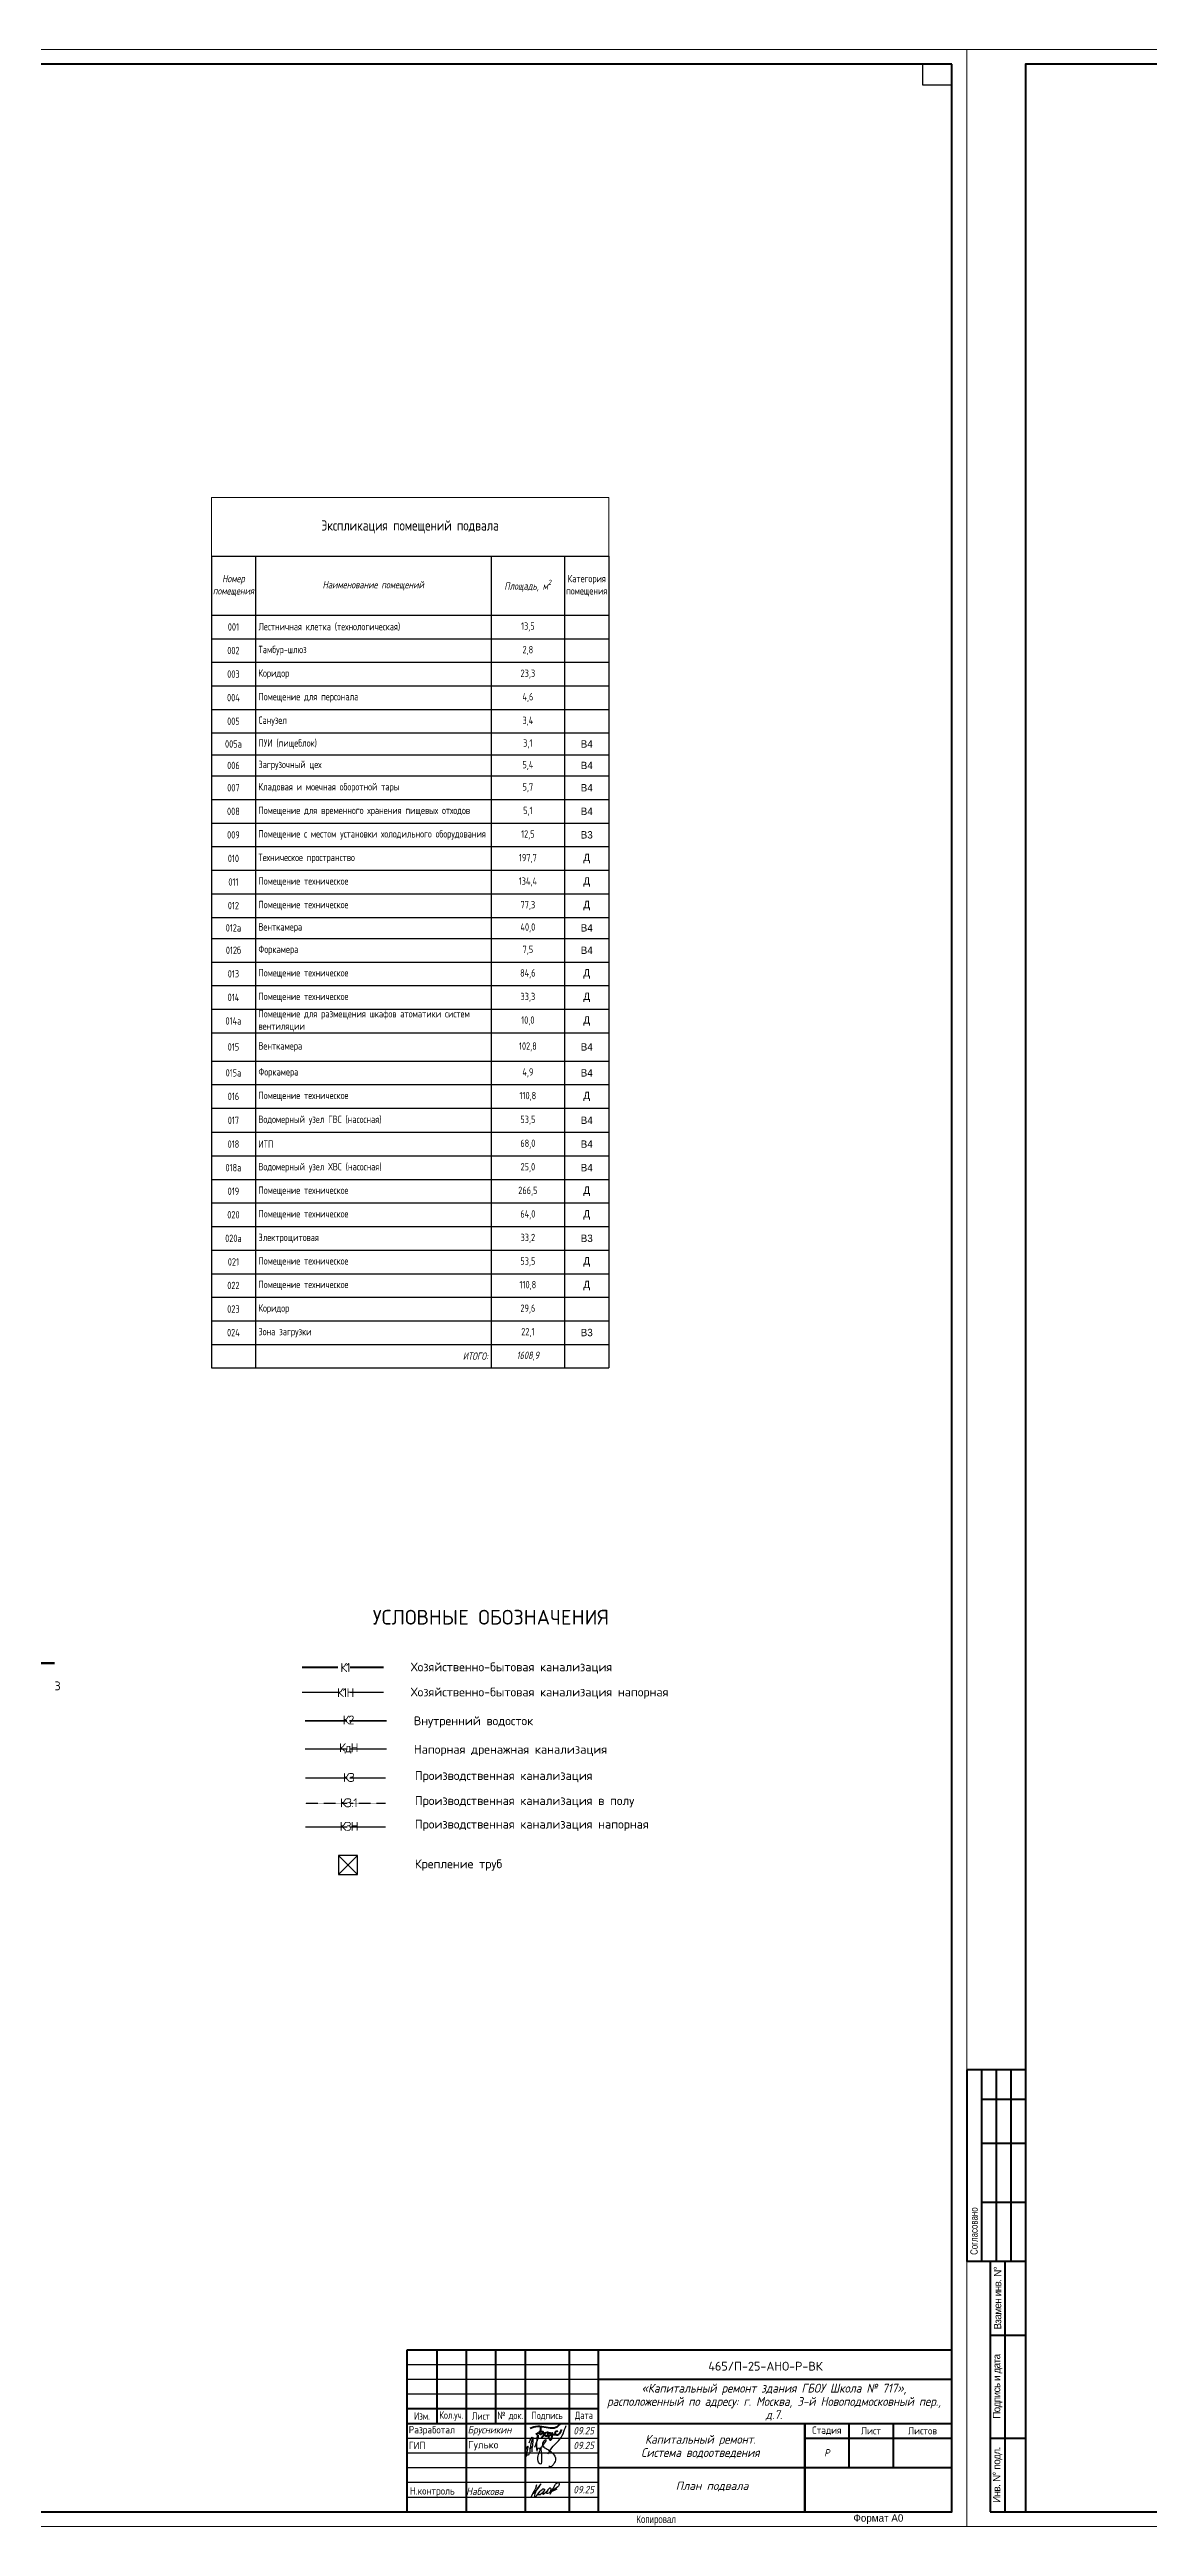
# Model space of a CAD drawing. Header units: millimetres. Extents: x -10178924 to 11692288, y -947381 to 58396.
# Drawn here: x 781583 to 818908, y -947222 to -863122 of the extents above; entities that cross this region are included whole.
import ezdxf
from ezdxf import colors
from ezdxf.entities.mleader import LeaderData, LeaderLine
from ezdxf.enums import TextEntityAlignment as Align
from ezdxf.math import Vec2, Vec3

# ---------------------------------------------------------------- set-up
doc = ezdxf.new("R2010")
doc.units = ezdxf.units.MM
doc.linetypes.add('( Hidden )', pattern=[0.375, 0.25, -0.125])
doc.linetypes.add('CONTI', pattern=[0])
for name, color, linetype, lineweight in [('!К2', 150, 'Continuous', 35), ('_0', 7, 'Continuous', 25), ('PDF _Разрезы', 7, 'Continuous', 9), ('PDF _Текст', 7, 'Continuous', 5), ('Ramka', 7, 'Continuous', 35), ('Shtamp', 7, 'Continuous', 35), ('ВК_К1', 24, 'Continuous', 50), ('подписи', 170, 'Continuous', 25), ('ПП_Оформление_подписи_ГИП_Гулько', 5, 'Continuous', 30), ('ТАБЛИЦЫ', 7, 'Continuous', 25)]:
    doc.layers.add(name, color=color, linetype=linetype, lineweight=lineweight)
for name, color, linetype in [('_надписи канализация', 7, 'Continuous'), ('PDF _В1_Арматура', 7, 'Continuous'), ('ВК_Выноски', 7, 'Continuous')]:
    doc.layers.add(name, color=color, linetype=linetype)
doc.styles.add('ISOCPEUR', font='isocpeui.ttf', dxfattribs={"width": 0.9})
doc.styles.add('MOSOBL (isocpeur)', font='isocpeur.ttf')
doc.styles.add('PDF ISOCPEUR', font='isocpeur.ttf')
doc.styles.add('PDF ISOCPEUR Italic', font='isocpeui.ttf')
doc.styles.add('М2', font='isocpeur.ttf', dxfattribs={"width": 0.8})

# ---------------------------------------------------------------- blocks, each defined once
blk = doc.blocks.new('*U2133')
at = {"layer": 'Ramka', "lineweight": 40}
for p, q in [((1354, 155), (1334, 155)), ((1334, 155), (1334, 90)), ((1339, 155), (1339, 90)), ((1344, 155), (1344, 90)), ((1349, 155), (1349, 90)), ((1354, 145), (1339, 145)), ((1354, 130), (1339, 130)), ((1354, 110), (1339, 110)), ((1354, 90), (1334, 90)), ((1342, 90), (1342, 5)), ((1347, 90), (1347, 5)), ((1342, 65), (1354, 65)), ((1342, 30), (1354, 30)), ((1342, 5), (1354, 5))]:
    blk.add_line(p, q, dxfattribs=at)
at = {"layer": 'Ramka', "linetype": 'CONTI', "lineweight": 20}
blk.add_lwpolyline([(1334, 0), (2523, 0), (2523, 841), (1334, 841)], close=True, dxfattribs=at)
at = {"layer": 'Ramka', "linetype": 'CONTI', "lineweight": 40}
blk.add_lwpolyline([(2518, 836), (1354, 836), (1354, 5), (2518, 5), (2518, 836)], dxfattribs=at)
at = {"layer": 'Ramka', "lineweight": 40, "width": 0.8}
blk.add_text('Согласовано', height=2.5, rotation=90, dxfattribs=at).set_placement((1336.5, 92.21), align=Align.MIDDLE_LEFT)
at = {"layer": 'Ramka', "width": 0.8}
blk.add_text('Копировал', height=2.5, dxfattribs=at).set_placement((2410.81, 1.17))
at = {"layer": 'Ramka', "insert": (2493, 2.5), "char_height": 2.5, "width": 50, "attachment_point": 5}
blk.add_mtext('{\\C256;Формат А0}', dxfattribs=at)
at = {"layer": 'Shtamp', "ltscale": 100, "char_height": 2.5, "attachment_point": 5, "rotation": 90}
for s, insert, width in [('{\\T0.9;Взамен инв. N%%D}', (1344.5, 77.5), 25), ('{\\T0.9;Подпись и дата}', (1344.5, 47.5), 35), ('{\\T0.9;Инв. N%%D подл.}', (1344.5, 17.5), 25)]:
    blk.add_mtext(s, dxfattribs=dict(at, insert=insert, width=width))
blk = doc.blocks.new('*U2275')
at = {"layer": 'Shtamp', "linetype": 'Continuous', "lineweight": 40}
for p, q in [((-185, 55), (0, 55)), ((-185, 0), (-185, 55)), ((-175, 55), (-175, 30)), ((-165, 55), (-165, 0)), ((-155, 55), (-155, 30)), ((-145, 55), (-145, 0)), ((-130, 55), (-130, 0)), ((-120, 0), (-120, 54.99)), ((0, 0), (0, 55)), ((-120, 45), (0, 45)), ((-185, 35), (-120, 35)), ((-185, 30), (0, 30)), ((-50, 0), (-50, 30)), ((-50, 30), (-50, 0)), ((-35, 30), (-35, 15)), ((-20, 30), (-20, 15)), ((-50, 25), (0, 25)), ((-120, 15), (0, 15)), ((-185, 0), (0, 0))]:
    blk.add_line(p, q, dxfattribs=at)
at = {"layer": 'Shtamp', "linetype": 'Continuous', "lineweight": 25}
for p, q in [((-185, 50), (-120, 50)), ((-185, 45), (-120, 45)), ((-185, 40), (-120, 40)), ((-185, 25), (-120, 25)), ((-185, 20), (-120, 20)), ((-185, 15), (-120, 15)), ((-185, 10), (-120, 10)), ((-185, 5), (-120, 5))]:
    blk.add_line(p, q, dxfattribs=at)
at = {"layer": 'Shtamp', "color": 18, "ltscale": 100, "true_color": 0x000000, "style": 'ISOCPEUR', "width": 0.9}
for p in [(-128.6, 26.25), (-128.6, 21.25), (-128.6, 6.25)]:
    blk.add_text('09.25', height=2.5, dxfattribs=at).set_placement(p)
at = {"layer": 'Shtamp', "ltscale": 33.333333, "char_height": 3, "attachment_point": 5, "line_spacing_factor": 0.9, "style": 'ISOCPEUR'}
for s, insert, width in [('«Капитальный ремонт здания ГБОУ Школа № 717», расположенный по адресу: г. Москва, 3-й Новоподмосковный пер., д.7.', (-60.45, 37.21), 113.493), ('{\\W0.9;Капитальный ремонт. \\PСистема водоотведения}', (-85.45, 22.1), 70)]:
    blk.add_mtext(s, dxfattribs=dict(at, insert=insert, width=width))
at = {"layer": 'Shtamp', "color": 18, "ltscale": 100, "true_color": 0x000000, "char_height": 2.5}
for s, insert, width, attachment_point, style in [('{\\C256;Изм.}', (-180, 32.5), 10, 5, 'М2'), ('{\\C256;Кол\\W0.9;\\T0.9;.\\W0.8;\\T1;уч.}', (-170, 32.5), 10, 5, 'М2'), ('{\\C256;Лист}', (-160, 32.5), 10, 5, 'М2'), ('{\\C256;№\\W0.7;\\T0.75; \\W0.8;\\T1;док.}', (-150, 32.5), 10, 5, 'М2'), ('{\\C256;Подпись}', (-137.5, 32.5), 15, 5, 'М2'), ('{\\C256;Дата}', (-125, 32.5), 10, 5, 'М2'), ('\\pxl0.2,t0;{\\fISOCPEUR|b0|i0|c204|p34;\\W0.9;\\C256;Разработал}', (-185, 27.5), 20, 4, 'ISOCPEUR'), ('\\pxi0.2,t0;{\\W0.9;\\C256;Брусникин}', (-165, 27.5), 20, 4, 'ISOCPEUR'), ('{\\fISOCPEUR|b0|i0|c204|p34;\\C256;Стадия}', (-42.5, 27.5), 15, 5, 'ISOCPEUR'), ('{\\fISOCPEUR|b0|i0|c204|p34;\\C256;Лист}', (-27.5, 27.5), 15, 5, 'ISOCPEUR'), ('{\\fISOCPEUR|b0|i0|c204|p34;\\C256;Листов}', (-10, 27.5), 20, 5, 'ISOCPEUR'), ('\\pxl0.2,t0;{\\fISOCPEUR|b0|i0|c204|p34;\\W0.9;\\C256;ГИП}', (-185, 22.5), 20, 4, 'ISOCPEUR'), ('{\\C256;Р}', (-42.5, 20), 15, 5, 'ISOCPEUR'), ('{\\fISOCPEUR|b0|i0|c204|p34;Н.контроль}', (-184.14, 6.73), 20, 4, 'ISOCPEUR'), ('{\\W0.9;Набокова}', (-165, 6.92), 20, 4, 'ISOCPEUR')]:
    blk.add_mtext(s, dxfattribs=dict(at, insert=insert, width=width, attachment_point=attachment_point, style=style))
blk = doc.blocks.new('_None')
blk = doc.blocks.new('*T2729')
at = {"layer": 'Defpoints', "color": 8, "linetype": 'ByBlock', "lineweight": 0, "transparency": 16777216}
for p, q in [((0, 0), (13500, 0)), ((0, 0), (0, -2000)), ((13500, 0), (13500, -2000))]:
    blk.add_line(p, q, dxfattribs=at)
at = {"layer": 'ТАБЛИЦЫ', "color": 0, "linetype": 'ByBlock', "lineweight": -2, "transparency": 16777216}
for p, q in [((0, -2000), (13500, -2000)), ((0, -2000), (0, -29559)), ((1500, -2000), (1500, -29559)), ((9500, -2000), (9500, -29559)), ((12000, -2000), (12000, -29559)), ((13500, -2000), (13500, -29559)), ((0, -4000), (13500, -4000)), ((0, -4800), (13500, -4800)), ((0, -5600), (13500, -5600)), ((0, -6400), (13500, -6400)), ((0, -7200), (13500, -7200)), ((0, -8000), (12000, -8000)), ((0, -8746), (12000, -8746)), ((0, -9460), (12000, -9460)), ((0, -10260), (12000, -10260)), ((0, -11060), (12000, -11060)), ((0, -11860), (12000, -11860)), ((0, -12660), (12000, -12660)), ((0, -13460), (12000, -13460)), ((0, -14260), (12000, -14260)), ((0, -14977), (12000, -14977)), ((0, -15777), (12000, -15777)), ((0, -16577), (12000, -16577)), ((0, -17377), (12000, -17377)), ((0, -18177), (12000, -18177)), ((0, -19140), (12000, -19140)), ((0, -19940), (12000, -19940)), ((0, -20740), (12000, -20740)), ((0, -21559), (12000, -21559)), ((0, -22359), (12000, -22359)), ((0, -23159), (12000, -23159)), ((0, -23959), (12000, -23959)), ((0, -24759), (12000, -24759)), ((0, -25559), (12000, -25559)), ((0, -26359), (12000, -26359)), ((0, -27159), (12000, -27159)), ((0, -27959), (13500, -27959)), ((0, -28759), (12000, -28759)), ((0, -29559), (13500, -29559))]:
    blk.add_line(p, q, dxfattribs=at)
at = {"layer": 'ТАБЛИЦЫ', "transparency": 16777216}
for p, q in [((12000, -8000), (13500, -8000)), ((12000, -8746), (13500, -8746)), ((12000, -9460), (13500, -9460)), ((12000, -10260), (13500, -10260)), ((12000, -11060), (13500, -11060)), ((12000, -11860), (13500, -11860)), ((12000, -12660), (13500, -12660)), ((12000, -13460), (13500, -13460)), ((12000, -14260), (13500, -14260)), ((12000, -14977), (13500, -14977)), ((12000, -15777), (13500, -15777)), ((12000, -16577), (13500, -16577)), ((12000, -17377), (13500, -17377)), ((12000, -18177), (13500, -18177)), ((12000, -19140), (13500, -19140)), ((12000, -19940), (13500, -19940)), ((12000, -20740), (13500, -20740)), ((12000, -21559), (13500, -21559)), ((12000, -22359), (13500, -22359)), ((12000, -23159), (13500, -23159)), ((12000, -23959), (13500, -23959)), ((12000, -24759), (13500, -24759)), ((12000, -25559), (13500, -25559)), ((12000, -26359), (13500, -26359)), ((12000, -27159), (13500, -27159)), ((12000, -28759), (13500, -28759))]:
    blk.add_line(p, q, dxfattribs=at)
at = {"layer": 'ТАБЛИЦЫ', "color": 0, "transparency": 16777216, "style": 'М2'}
for s, insert, char_height, width, attachment_point in [('Экспликация помещений подвала', (6750, -1000), 350, 13499.88, 5), ('{\\fISOCPEUR|b0|i1|c204|p34;Номер помещения}', (750, -3000), 250, 1499.88, 5), ('{\\fISOCPEUR|b0|i1|c204|p34;Наименование помещений}', (5500, -3000), 250, 7999.88, 5), ('\\A1;{\\fISOCPEUR|b0|i1|c204|p34;Площадь, м\\H0.7x;\\S2^ ;}', (10750, -3000), 250, 2499.88, 5), ('Категория помещения', (12750, -3000), 250, 1499.88, 5), ('001', (750, -4400), 250, 1499.88, 5), ('{\\C256;Лестничная клетка (технологическая)}', (1600, -4400), 250, 7800, 4), ('{\\C256;Тамбур-шлюз}', (1600, -5200), 250, 7800, 4), ('13,5', (10750, -4400), 250, 2300, 5), ('2,8', (10750, -5200), 250, 2300, 5), ('003', (750, -6000), 250, 1499.88, 5), ('002', (750, -5200), 250, 1499.88, 5), ('Коридор', (1600, -6000), 250, 7800, 4), ('23,3', (10750, -6000), 250, 2300, 5), ('004', (750, -6800), 250, 1499.88, 5), ('Помещение для персонала', (1600, -6800), 250, 7800, 4), ('4,6', (10750, -6800), 250, 2300, 5), ('005', (750, -7600), 250, 1499.88, 5), ('Санузел ', (1600, -7600), 250, 7800, 4), ('3,4', (10750, -7600), 250, 2300, 5), ('005а', (750, -8373), 250, 1499.88, 5), ('{\\C256;ПУИ (пищеблок)}', (1600, -8373), 250, 7800, 4), ('3,1', (10750, -8373), 250, 2300, 5), ('006', (750, -9103), 250, 1499.88, 5), ('{\\C256;Загрузочный цех}', (1600, -9103), 250, 7800, 4), ('5,4', (10750, -9103), 250, 2300, 5), ('007', (750, -9860), 250, 1499.88, 5), ('{\\C256;Кладовая и моечная оборотной тары}', (1600, -9860), 250, 7800, 4), ('5,7', (10750, -9860), 250, 2300, 5), ('008', (750, -10660), 250, 1499.88, 5), ('{\\C256;Помещение для временного хранения пищевых отходов}', (1600, -10660), 250, 7800, 4), ('5,1', (10750, -10660), 250, 2300, 5), ('009', (750, -11460), 250, 1499.88, 5), ('{\\C256;Помещение с местом установки холодильного оборудования}', (1600, -11460), 250, 7800, 4), ('12,5', (10750, -11460), 250, 2300, 5), ('010', (750, -12260), 250, 1499.88, 5), ('{\\C256;Техническое пространство}', (1600, -12260), 250, 7800, 4), ('197,7', (10750, -12260), 250, 2300, 5), ('011', (750, -13060), 250, 1499.88, 5), ('{\\C256;Помещение техническое}', (1600, -13060), 250, 7800, 4), ('134,4', (10750, -13060), 250, 2300, 5), ('012', (750, -13860), 250, 1499.88, 5), ('{\\C256;Помещение техническое}', (1600, -13860), 250, 7800, 4), ('77,3', (10750, -13860), 250, 2300, 5), ('012а', (750, -14618), 250, 1499.88, 5), ('{\\C256;Венткамера}', (1600, -14618), 250, 7800, 4), ('40,0', (10750, -14618), 250, 2300, 5), ('012б', (750, -15377), 250, 1499.88, 5), ('{\\C256;Форкамера}', (1600, -15377), 250, 7800, 4), ('7,5', (10750, -15377), 250, 2300, 5), ('013', (750, -16177), 250, 1499.88, 5), ('{\\C256;Помещение техническое}', (1600, -16177), 250, 7800, 4), ('{\\C256;Помещение техническое}', (1600, -16977), 250, 7800, 4), ('84,6', (10750, -16177), 250, 2300, 5), ('014а', (750, -17777), 250, 1499.88, 5), ('014', (750, -16977), 250, 1499.88, 5), ('{\\C256;Помещение для размещения шкафов атоматики систем вентиляции}', (1600, -17777), 250, 7800, 4), ('33,3', (10750, -16977), 250, 2300, 5), ('10,0', (10750, -17777), 250, 2300, 5), ('{\\C256;Венткамера}', (1600, -18659), 250, 7800, 4), ('015', (750, -18659), 250, 1499.88, 5), ('102,8', (10750, -18659), 250, 2300, 5), ('015а', (750, -19540), 250, 1499.88, 5), ('{\\C256;Форкамера}', (1600, -19540), 250, 7800, 4), ('{\\C256;Помещение техническое}', (1600, -20340), 250, 7800, 4), ('4,9', (10750, -19540), 250, 2300, 5), ('016', (750, -20340), 250, 1499.88, 5), ('017', (750, -21150), 250, 1499.88, 5), ('{\\C256;Водомерный узел ГВС (насосная)}', (1600, -21150), 250, 7800, 4), ('110,8', (10750, -20340), 250, 2300, 5), ('53,5', (10750, -21150), 250, 2300, 5), ('018', (750, -21959), 250, 1499.88, 5), ('{\\C256;ИТП}', (1600, -21959), 250, 7800, 4), ('68,0', (10750, -21959), 250, 2300, 5), ('018а', (750, -22759), 250, 1499.88, 5), ('Водомерный узел ХВС (насосная)', (1600, -22759), 250, 7800, 4), ('25,0', (10750, -22759), 250, 2300, 5), ('019', (750, -23559), 250, 1499.88, 5), ('{\\C256;Помещение техническое}', (1600, -23559), 250, 7800, 4), ('266,5', (10750, -23559), 250, 2300, 5), ('020', (750, -24359), 250, 1499.88, 5), ('{\\C256;Помещение техническое}', (1600, -24359), 250, 7800, 4), ('64,0', (10750, -24359), 250, 2300, 5), ('020а', (750, -25159), 250, 1499.88, 5), ('Электрощитовая', (1600, -25159), 250, 7800, 4), ('33,2', (10750, -25159), 250, 2300, 5), ('021', (750, -25959), 250, 1499.88, 5), ('{\\C256;Помещение техническое}', (1600, -25959), 250, 7800, 4), ('53,5', (10750, -25959), 250, 2300, 5), ('022', (750, -26759), 250, 1499.88, 5), ('{\\C256;Помещение техническое}', (1600, -26759), 250, 7800, 4), ('110,8', (10750, -26759), 250, 2300, 5), ('023', (750, -27559), 250, 1499.88, 5), ('{\\C256;Коридор}', (1600, -27559), 250, 7800, 4), ('29,6', (10750, -27559), 250, 2300, 5), ('024', (750, -28359), 250, 1499.88, 5), ('{\\C256;Зона загрузки}', (1600, -28359), 250, 7800, 4), ('22,1', (10750, -28359), 250, 2300, 5), ('{\\fISOCPEUR|b0|i1|c204|p34;ИТОГО:}', (9400, -29159), 250, 7800, 6), ('{\\fISOCPEUR|b0|i1|c204|p34;1608,9}', (10750, -29159), 250, 2499.88, 5)]:
    blk.add_mtext(s, dxfattribs=dict(at, insert=insert, char_height=char_height, width=width, attachment_point=attachment_point))
at = {"layer": 'ТАБЛИЦЫ', "color": 0, "transparency": 16777216, "char_height": 250, "width": 1300, "attachment_point": 5}
for s, insert in [('В4', (12750, -8373)), ('В4', (12750, -9103)), ('В4', (12750, -9860)), ('В4', (12750, -10660)), ('В3', (12750, -11460)), ('Д', (12750, -12260)), ('Д', (12750, -13060)), ('Д', (12750, -13860)), ('В4', (12750, -14618)), ('В4', (12750, -15377)), ('Д', (12750, -16177)), ('Д', (12750, -16977)), ('Д', (12750, -17777)), ('В4', (12750, -18659)), ('В4', (12750, -19540)), ('Д', (12750, -20340)), ('В4', (12750, -21150)), ('В4', (12750, -21959)), ('В4', (12750, -22759)), ('Д', (12750, -23559)), ('Д', (12750, -24359)), ('В3', (12750, -25159)), ('Д', (12750, -25959)), ('Д', (12750, -26759)), ('В3', (12750, -28359))]:
    blk.add_mtext(s, dxfattribs=dict(at, insert=insert))
blk = doc.blocks.new('A$C5282721b')
at = {"layer": 'PDF _Разрезы', "color": 18, "lineweight": 9, "true_color": 0x000000, "transparency": 33554687}
blk.add_lwpolyline([(-11856.305, -39299.259), (62616.964, -39299.259)], dxfattribs=at)
at = {"layer": 'PDF _Разрезы', "color": 18, "true_color": 0x000000, "transparency": 33554559}
for points in [[(61795.692, -39256.925), (62616.964, -39256.925), (61795.692, -39341.593)], [(62616.964, -39256.925), (61795.692, -39341.593), (62616.964, -39341.593)]]:
    blk.add_solid(points, dxfattribs=at)
blk.add_blockref('*T2729', (67942.04, 281.791))
at = {"layer": 'PDF _Текст', "color": 18, "true_color": 0x000000, "transparency": 33554687, "insert": (62614.788, -40223.604), "char_height": 300, "attachment_point": 7, "style": 'PDF ISOCPEUR'}
blk.add_mtext('3', dxfattribs=at)
blk = doc.blocks.new('A$Cb06f03d6')
at = {"layer": 'ПП_Оформление_подписи_ГИП_Гулько'}
blk.add_line((-125812, 86151), (-99010, 105567), dxfattribs=at)
for points in [[(48334, 37486), (96196, 107493), (144753, 156012), (214812, 300877)], [(-153665, 12505), (-142841, 105790), (-159754, 76722), (-152989, 32784), (-137429, 26024), (-117811, 71315), (-98869, 164600), (-92504, 179742), (-92297, 176756)], [(-128360, 138738), (-93552, 187518), (-92504, 179742), (-97797, 114560), (-104164, 55600)], [(-75533, 97324), (-42210, 189000), (-42210, 208026), (-48269, 212783), (-52164, 202837), (-57357, 65757), (-56924, 62730), (-40479, 94297), (-32257, 83054), (-17543, 96459), (-18408, 94730), (-18706, 73957), (-12202, 5501), (-23909, -59489), (-44288, -31326), (-39549, 31070), (-17839, 86088), (28122, 165376), (-2229, 141546), (2107, 106452), (39396, 79590), (85790, 47095), (115708, 735), (107904, -44757), (87958, -72486), (68013, -84185), (56306, -72920)]]:
    blk.add_spline(points, degree=3, dxfattribs=at)

msp = doc.modelspace()

# ---------------------------------------------------------------- linework, layer by layer
at = {"layer": '!К2', "ltscale": 100}
for p, q in [((791466.9, -919864.7), (790265.3, -919864.7)), ((793027.3, -919864.7), (791466.9, -919864.7))]:
    msp.add_line(p, q, dxfattribs=at)
for p, q in [((791398.1, -924438.6), (792042.5, -925082.6)), ((792042.5, -924438.6), (791398.1, -925082.6))]:
    msp.add_line(p, q)
msp.add_lwpolyline([(791398.1, -925082.6), (792042.5, -925082.6), (792042.5, -924438.6), (791398.1, -924438.6)], close=True)
at = {"layer": '_0'}
for p, q in [((812233.3, -863622.1), (811233.3, -863622.1)), ((811233.3, -863622.1), (811233.3, -864322.1)), ((812233.3, -864322.1), (812233.3, -863622.1)), ((811233.3, -864322.1), (812233.3, -864322.1)), ((791369.9, -918909.4), (790161.2, -918909.4)), ((792923.2, -918909.4), (791799.7, -918909.4)), ((793027.3, -920832.9), (791466.9, -920832.9))]:
    msp.add_line(p, q, dxfattribs=at)
at = {"layer": '_0', "color": 32, "ltscale": 100, "true_color": 0xd2512d}
msp.add_line((791466.9, -920832.9), (790265.3, -920832.9), dxfattribs=at)
at = {"layer": '_0', "ltscale": 100}
msp.add_line((792992.9, -921818.4), (790278.9, -921818.4), dxfattribs=at)
at = {"layer": '_0', "linetype": '( Hidden )', "ltscale": 10}
msp.add_line((792992.9, -922678.4), (790278.9, -922678.4), dxfattribs=at)
at = {"layer": '_0', "color": 219, "ltscale": 100, "true_color": 0x642165}
msp.add_line((792992.9, -923477.9), (790278.9, -923477.9), dxfattribs=at)
at = {"layer": 'PDF _В1_Арматура', "color": 162, "lineweight": 50, "true_color": 0x0037dd}
for points in [[(797909, -943889.3), (798031.5, -943836.8), (798101.6, -943825.1), (798165.7, -943819.3), (798235.8, -943819.3), (798305.8, -943825.1), (798451.6, -943848.5), (798585.8, -943871.8), (798655.9, -943877.6), (798720, -943871.8), (798778.4, -943854.3), (798836.7, -943831), (798883.4, -943784.3), (798930.1, -943743.4)], [(798262.3, -943848), (798262.3, -943888.8), (798262.3, -943929.7), (798256.4, -943970.5), (798238.9, -943999.7), (798209.7, -944028.9), (798174.7, -944052.2), (798104.7, -944098.9)], [(798233.1, -944005.5), (798291.4, -943999.7), (798308.9, -943993.9), (798332.3, -943999.7), (798338.1, -943999.7), (798338.1, -944011.4), (798332.3, -944040.5), (798326.4, -944052.2), (798314.8, -944081.4), (798291.4, -944093), (798279.8, -944098.9), (798262.3, -944098.9), (798250.6, -944093), (798238.9, -944069.7), (798209.7, -944028.9)], [(798384.8, -944087.2), (798419.8, -944128.1), (798425.6, -944139.7), (798449, -944145.6), (798466.5, -944151.4), (798478.2, -944145.6), (798495.7, -944133.9), (798507.3, -944110.6), (798519, -944093.1), (798519, -944063.9), (798519, -944046.4), (798519, -944034.7), (798507.3, -944028.9), (798484, -944028.9), (798437.3, -944040.5), (798297.3, -944227.2)], [(798326.4, -944058), (798460.6, -944034.7)], [(798519, -944046.4), (798589, -944046.4), (798583.2, -944069.7), (798583.2, -944093.1), (798589, -944104.7), (798600.7, -944104.7), (798624, -944110.6), (798653.2, -944104.7), (798664.9, -944093.1), (798664.9, -944069.7), (798659, -944046.4), (798653.2, -944110.6), (798641.5, -944174.7), (798629.9, -944227.2), (798618.2, -944262.3), (798618.2, -944273.9), (798606.5, -944285.6), (798600.7, -944291.4), (798589, -944291.4), (798583.2, -944285.6), (798571.5, -944273.9), (798554, -944238.9), (798542.3, -944192.2), (798536.5, -944174.7), (798542.3, -944163.1), (798548.2, -944145.6), (798559.8, -944133.9), (798589, -944122.2), (798629.9, -944104.7), (798682.4, -944104.7), (798793.2, -944098.9)], [(798845.8, -943982.2), (798810.8, -943993.9), (798775.7, -943999.7), (798752.4, -944017.2), (798746.6, -944028.9), (798740.7, -944040.5), (798740.7, -944046.4), (798746.6, -944058), (798764.1, -944081.4), (798793.2, -944098.9), (798816.6, -944110.5), (798839.9, -944110.5), (798857.4, -944098.9), (798886.6, -944087.2), (798904.1, -944063.9), (798944.9, -943999.7), (798980, -943935.5)]]:
    msp.add_lwpolyline(points, dxfattribs=at)
at = {"layer": 'PDF _В1_Арматура', "color": 162, "lineweight": 25, "true_color": 0x2b3cd4}
for points in [[(798125.6, -945809.3), (798087.5, -945927.8), (798066.4, -945982.9), (798036.7, -946037.9), (797918.2, -946249.5)], [(797981.7, -946126.8), (798024.1, -946097.1), (798066.4, -946059.1), (798112.9, -946016.7), (798159.5, -945957.5), (798201.8, -945898.2), (798239.9, -945838.9), (798252.6, -945817.8), (798265.3, -945796.6), (798269.6, -945783.9), (798273.8, -945775.4), (798269.6, -945779.7), (798261.1, -945788.1), (798248.4, -945800.8), (798231.5, -945822), (798193.4, -945872.8), (798151, -945936.3), (798112.9, -945999.8), (798083.3, -946059.1), (798066.4, -946114.1), (798057.9, -946164.9), (798057.9, -946194.5), (798070.6, -946203), (798083.3, -946207.2), (798108.7, -946190.3), (798129.9, -946169.1), (798201.8, -946084.4), (798235.7, -946037.9), (798273.8, -945995.6), (798320.4, -945961.7), (798341.5, -945944.8), (798354.2, -945940.5), (798371.2, -945944.8), (798379.6, -945953.2), (798388.1, -945965.9), (798383.9, -945995.6), (798375.4, -946025.2), (798354.2, -946050.6), (798316.1, -946092.9), (798273.8, -946131), (798248.4, -946143.7), (798218.8, -946152.2), (798193.4, -946152.2), (798184.9, -946147.9), (798180.7, -946139.5), (798180.7, -946118.3), (798197.6, -946092.9), (798223, -946059.1), (798248.4, -946025.2)], [(798405, -945961.7), (798362.7, -946050.6), (798337.3, -946092.9), (798333.1, -946101.4), (798333.1, -946114.1), (798341.6, -946122.6), (798350, -946126.8), (798396.6, -946092.9), (798438.9, -946063.3), (798502.4, -945999.8)], [(798587.1, -946126.8), (798701.4, -945915.1), (798760.6, -945809.3), (798773.3, -945783.9), (798794.5, -945762.7), (798819.9, -945745.8), (798849.5, -945733.1), (798862.2, -945728.9), (798874.9, -945733.1), (798883.4, -945741.6), (798887.6, -945758.5), (798887.6, -945792.4), (798883.4, -945826.2), (798866.5, -945851.6), (798849.5, -945872.8), (798803, -945915.1), (798701.4, -945982.9), (798650.6, -946008.2), (798595.6, -946033.6)], [(798650.6, -946021), (798739.5, -945987.1), (798824.1, -945949)]]:
    msp.add_lwpolyline(points, dxfattribs=at)
msp.add_lwpolyline([(798502.4, -945978.6), (798477, -946029.4), (798468.6, -946050.6), (798460.1, -946063.3), (798460.1, -946080.2), (798460.1, -946088.7), (798468.6, -946092.9), (798477, -946092.9), (798510.9, -946088.7), (798549, -946076), (798578.6, -946054.8), (798599.8, -946029.4), (798612.5, -945999.8), (798620.9, -945970.2), (798625.2, -945957.5), (798620.9, -945940.5), (798612.5, -945927.8), (798595.5, -945919.4), (798578.6, -945919.4), (798561.7, -945923.6), (798536.3, -945944.8), (798515.1, -945965.9)], close=True, dxfattribs=at)
at = {"layer": 'ВК_К1', "ltscale": 100}
for p, q in [((791369.9, -918058), (790161.2, -918058)), ((792923.2, -918058), (791799.7, -918058))]:
    msp.add_line(p, q, dxfattribs=at)

# ---------------------------------------------------------------- block references
at = {"layer": '_0', "xscale": 100, "yscale": 100, "zscale": 100}
for name, p in [('*U2133', (560433.4, -947222.1)), ('*U2133', (679333.4, -947222.1)), ('*U2275', (812233.4, -946722.1))]:
    msp.add_blockref(name, p, dxfattribs=at)
at = {"layer": 'подписи', "xscale": 0.003662109375, "yscale": 0.003662109375, "zscale": 0.003662109375}
msp.add_blockref('A$Cb06f03d6', (798340.9, -944890.9), dxfattribs=at)

# ---------------------------------------------------------------- texts
at = {"layer": '_0', "color": 7, "lineweight": 60, "style": 'MOSOBL (isocpeur)'}
msp.add_text('УСЛОВНЫЕ ОБОЗНАЧЕНИЯ', height=500, dxfattribs=at).set_placement((796575.3, -916350.1), align=Align.MIDDLE_CENTER)
at = {"layer": '_0', "lineweight": 35, "style": 'MOSOBL (isocpeur)'}
for s, p in [('Хозяйственно-бытовая канализация', (793852.8, -918187.7)), ('Хозяйственно-бытовая канализация напорная', (793852.8, -919039.1)), ('Внутренний водосток', (793956.9, -920017.6)), ('Напорная дренажная канализация', (793956.9, -920985.8)), ('Производственная канализация', (793989.3, -921877.4)), ('Производственная канализация в полу', (793989.3, -922727)), ('Производственная канализация напорная', (793989.3, -923526.5)), ('Крепление труб', (793989.3, -924874))]:
    msp.add_text(s, height=300, dxfattribs=at).set_placement(p)
at = {"layer": 'PDF _Текст', "attachment_point": 4, "style": 'PDF ISOCPEUR'}
for s, insert, char_height in [('465/П-25-АНО-Р-ВК', (803957.6, -941780.6), 299.98), ('Гулько', (795801.6, -944481.3), 249.98)]:
    msp.add_mtext(s, dxfattribs=dict(at, insert=insert, char_height=char_height))
at = {"layer": 'PDF _Текст', "insert": (802850.3, -945862.6), "char_height": 279.247, "attachment_point": 4, "rotation": 359.937251, "style": 'PDF ISOCPEUR Italic'}
msp.add_mtext('План подвала', dxfattribs=at)

# ---------------------------------------------------------------- leaders
at = {"layer": '_надписи канализация', "lineweight": -2}
ml = msp.add_multileader_mtext('Standard', dxfattribs=at)
ml.set_content('\\A1;Приямок{\\Fisocp3|c204; }800{\\fArial|b0|i0|c204|p34;х}800х800(h)\\P{\\fArial|b0|i0|c204|p34;с\\Fisocp3|c204; }насосом дренажным {\\A0;\\H0.91667x;ГНОМ 10-10Г\\A1;\\H1.09091x; \\PN=1,1 кВт \\P (1 раб)\\Fisocp3|c204; \\fISOCPEUR|b0|i0|c204|p34;(закрыть рифленым железом)}', color=256, style='ISOCPEUR')
ml.set_leader_properties(lineweight=13)
ml.set_arrow_properties(name='NONE')
ml.build(insert=Vec2(0, 0))
ml.multileader.update_dxf_attribs({"text_left_attachment_type": 6, "text_right_attachment_type": 6, "dogleg_length": 100, "arrow_head_size": 300, "scale": 100})
ctx = ml.context
ctx.base_point, ctx.scale, ctx.char_height, ctx.arrow_head_size, ctx.landing_gap_size, ctx.plane_origin = Vec3(726724.9, -876080.2), 100, 250, 300, 0.09, Vec3(722250.4, -879799.4)
ctx.left_attachment, ctx.right_attachment, ctx.text_align_type = 6, 6, 1
notes = []
notes.append((ctx, [(0, (1, 1, 0), (726624.9, -876080.2), (1, 0), 100, [(1, [(727663, -882471)], 0, [])])]))
ctx.mtext.insert, ctx.mtext.width, ctx.mtext.alignment, ctx.mtext.flow_direction = Vec3(729650, -875755.2), 5926.326, 2, 5
ml = msp.add_multileader_mtext('Standard', dxfattribs=at)
ml.set_content('\\A1;Приямок{\\Fisocp3|c204; }800{\\fArial|b0|i0|c204|p34;х}800х800(h)\\P{\\fArial|b0|i0|c204|p34;с\\Fisocp3|c204; }насосом дренажным {\\A0; \\H0.91667x;ГНОМ 10-10Г\\A1;\\H1.09091x; \\PN=1,1 кВт \\P (1 раб)\\Fisocp3|c204; \\fISOCPEUR|b0|i0|c204|p34;(закрыть рифленым железом)}', color=256, style='ISOCPEUR')
ml.set_leader_properties(lineweight=13)
ml.set_arrow_properties(name='NONE')
ml.build(insert=Vec2(0, 0))
ml.multileader.update_dxf_attribs({"text_left_attachment_type": 6, "text_right_attachment_type": 6, "dogleg_length": 100, "arrow_head_size": 300, "scale": 100})
ctx = ml.context
ctx.base_point, ctx.scale, ctx.char_height, ctx.arrow_head_size, ctx.landing_gap_size, ctx.plane_origin = Vec3(740434.3, -912667.1), 100, 250, 300, 0.09, Vec3(743281.2, -913662)
ctx.left_attachment, ctx.right_attachment, ctx.text_align_type = 6, 6, 1
notes.append((ctx, [(1, (1, 1, 0), (745889.2, -912667.1), (-1, 0), 100, [(1, [(748693.9, -916333.7)], 0, [])])]))
ctx.mtext.insert, ctx.mtext.width, ctx.mtext.alignment, ctx.mtext.flow_direction = Vec3(742864.1, -912342.1), 6781.384, 2, 5
at = {"layer": 'ВК_Выноски'}
ml = msp.add_multileader_mtext('Standard', dxfattribs=at)
ml.set_content('{\\fArial Narrow|b0|i0|c204|p34;\\C7;трап \\P\\fArial Narrow|b0|i0|c0|p34;%%C1\\fArial Narrow|b0|i0|c204|p34;0\\fArial Narrow|b0|i0|c0|p34;0\\fArial Narrow|b0|i0|c204|p34; }', color=256, style='ISOCPEUR')
ml.set_leader_properties(lineweight=13)
ml.set_arrow_properties(name='NONE')
ml.build(insert=Vec2(0, 0))
ml.multileader.update_dxf_attribs({"text_left_attachment_type": 6, "text_right_attachment_type": 6, "dogleg_length": 100, "arrow_head_size": 300})
ctx = ml.context
ctx.base_point, ctx.char_height, ctx.arrow_head_size, ctx.landing_gap_size, ctx.plane_origin = Vec3(780244.8, -879814), 250, 300, 0.09, Vec3(789581.9, -871111.4)
ctx.left_attachment, ctx.right_attachment = 6, 6
notes.append((ctx, [(0, (1, 1, 0), (780144.8, -879814), (1, 0), 100, [(1, [(771986.5, -879559.1)], 0, [])])]))
ctx.mtext.insert, ctx.mtext.width, ctx.mtext.flow_direction = Vec3(780244.9, -879514), 1847.11, 5
at = {"layer": 'ВК_Выноски', "lineweight": -2}
ml = msp.add_multileader_mtext('Standard', dxfattribs=at)
ml.set_content('Канализационная станция\\P SANICUBIC CLASSIC IP68', color=256, style='ISOCPEUR')
ml.set_leader_properties(lineweight=13)
ml.build(insert=Vec2(0, 0))
ml.multileader.update_dxf_attribs({"text_left_attachment_type": 6, "text_right_attachment_type": 6, "dogleg_length": 1, "arrow_head_size": 300, "scale": 100})
ctx = ml.context
ctx.base_point, ctx.scale, ctx.char_height, ctx.arrow_head_size, ctx.landing_gap_size, ctx.plane_origin = Vec3(753004.1, -880992.7, -0.1), 100, 250, 300, 0.09, Vec3(756446.9, -883897.6, -0.1)
ctx.left_attachment, ctx.right_attachment, ctx.text_align_type = 6, 6, 1
notes.append((ctx, [(1, (1, 1, 0), (757018.6, -880992.7, -0.1), (-1, 0), 100, [(0, [(758206.2, -882846.5, -0.1)], 0, [])])]))
ctx.mtext.insert, ctx.mtext.width, ctx.mtext.alignment, ctx.mtext.flow_direction = Vec3(754837.2, -880692.7, -0.1), 218673.814, 2, 5
ml = msp.add_multileader_mtext('Standard', dxfattribs=at)
ml.set_content('Насос Фекальный ^JВихрь ФН-3 MAX', color=256, style='ISOCPEUR')
ml.set_leader_properties(lineweight=13)
ml.build(insert=Vec2(0, 0))
ml.multileader.update_dxf_attribs({"text_left_attachment_type": 6, "text_right_attachment_type": 6, "dogleg_length": 1, "arrow_head_size": 300, "scale": 100})
ctx = ml.context
ctx.base_point, ctx.scale, ctx.char_height, ctx.arrow_head_size, ctx.landing_gap_size, ctx.plane_origin = Vec3(753569.9, -882245.8, -0.1), 100, 250, 300, 0.09, Vec3(759215, -881755.3, -0.1)
ctx.left_attachment, ctx.right_attachment, ctx.text_align_type = 6, 6, 1
notes.append((ctx, [(1, (1, 1, 0), (756204.4, -882245.8, -0.1), (-1, 0), 100, [(0, [(757872, -883785.5, -0.1)], 0, [])])]))
ctx.mtext.insert, ctx.mtext.width, ctx.mtext.alignment, ctx.mtext.flow_direction = Vec3(754766.9, -881920.8, -0.1), 218673.814, 2, 5
ml = msp.add_multileader_mtext('Standard', dxfattribs=at)
ml.set_content('Дренажный насос ^JГном 10-10', color=256, style='ISOCPEUR')
ml.set_leader_properties(lineweight=13)
ml.build(insert=Vec2(0, 0))
ml.multileader.update_dxf_attribs({"text_left_attachment_type": 6, "text_right_attachment_type": 6, "dogleg_length": 1, "arrow_head_size": 300, "scale": 100})
ctx = ml.context
ctx.base_point, ctx.scale, ctx.char_height, ctx.arrow_head_size, ctx.landing_gap_size, ctx.plane_origin = Vec3(757397, -891606.7), 100, 250, 300, 0.09, Vec3(764230.6, -891116.2)
ctx.left_attachment, ctx.right_attachment, ctx.text_align_type = 6, 6, 1
notes.append((ctx, [(1, (1, 1, 0), (760034.7, -891606.7), (-1, 0), 100, [(0, [(763330.9, -888041.1)], 0, [])])]))
ctx.mtext.insert, ctx.mtext.width, ctx.mtext.alignment, ctx.mtext.flow_direction = Vec3(758597.1, -891306.7), 218673.814, 2, 5
ml = msp.add_multileader_mtext('Standard', dxfattribs=at)
ml.set_content('Канализационный затвор \\Pс электроприводом %%C100', color=256, style='ISOCPEUR')
ml.set_leader_properties(lineweight=13)
ml.build(insert=Vec2(0, 0))
ml.multileader.update_dxf_attribs({"text_left_attachment_type": 6, "text_right_attachment_type": 6, "dogleg_length": 1, "arrow_head_size": 300, "scale": 100})
ctx = ml.context
ctx.base_point, ctx.scale, ctx.char_height, ctx.arrow_head_size, ctx.landing_gap_size, ctx.plane_origin = Vec3(756340.5, -894076.4), 100, 250, 300, 0.09, Vec3(765388, -892349.7)
ctx.left_attachment, ctx.right_attachment, ctx.text_align_type = 6, 6, 1
notes.append((ctx, [(1, (1, 1, 0), (760172.6, -894076.4), (-1, 0), 100, [(1, [(762814.7, -888224), (763650.3, -888847.6)], 0, [])])]))
ctx.mtext.insert, ctx.mtext.width, ctx.mtext.alignment, ctx.mtext.flow_direction = Vec3(758085.1, -893751.4), 218673.814, 2, 5
ml = msp.add_multileader_mtext('Standard', dxfattribs=at)
ml.set_content('Канализационная станция\\PSFA SANICUBIC 1 WP NM 4', color=256, style='ISOCPEUR')
ml.set_leader_properties(lineweight=13)
ml.build(insert=Vec2(0, 0))
ml.multileader.update_dxf_attribs({"text_left_attachment_type": 6, "text_right_attachment_type": 6, "dogleg_length": 1, "arrow_head_size": 300, "scale": 100})
ctx = ml.context
ctx.base_point, ctx.scale, ctx.char_height, ctx.arrow_head_size, ctx.landing_gap_size, ctx.plane_origin = Vec3(756446, -894813.5), 100, 250, 300, 0.09, Vec3(765510.9, -891140.3)
ctx.left_attachment, ctx.right_attachment, ctx.text_align_type = 6, 6, 1
notes.append((ctx, [(1, (1, 1, 0), (760460.5, -894813.5), (-1, 0), 100, [(0, [(764370.6, -888257.4)], 0, [])])]))
ctx.mtext.insert, ctx.mtext.width, ctx.mtext.alignment, ctx.mtext.flow_direction = Vec3(758279.1, -894513.5), 218673.814, 2, 5
for ctx, leaders in notes:
    for number, flags, end, landing, length, lines in leaders:
        leader = LeaderData()
        leader.index, (leader.has_last_leader_line, leader.has_dogleg_vector, leader.attachment_direction) = number, flags
        leader.last_leader_point, leader.dogleg_vector, leader.dogleg_length = Vec3(end), Vec3(landing), length
        for number, points, colour, breaks in lines:
            line = LeaderLine()
            line.index, line.vertices, line.color, line.breaks = number, Vec3.list(points), colors.encode_raw_color(colour), breaks
            leader.lines.append(line)
        ctx.leaders.append(leader)

# ---------------------------------------------------------------- next in the draw order: texts
at = {"layer": '_0', "color": 7, "lineweight": 60, "char_height": 300, "width": 78.105, "attachment_point": 5, "style": 'MOSOBL (isocpeur)', "bg_fill": 3, "box_fill_scale": 1, "bg_fill_color": 256, "bg_fill_transparency": 0}
for s, insert in [('{\\T0.85;К1}', (791621.1, -918058)), ('{\\T0.85;К1Н}', (791621.1, -918909.4)), ('{\\T0.85;К2}', (791725.2, -919837.9)), ('{\\T0.85;КдН}', (791725.2, -920806.1)), ('{\\T0.85;К3}', (791738.8, -921791.7)), ('{\\T0.85;К3.1}', (791738.8, -922651.7)), ('{\\T0.85;К3Н}', (791738.8, -923451.2))]:
    msp.add_mtext(s, dxfattribs=dict(at, insert=insert))

# ---------------------------------------------------------------- next in the draw order: block references
msp.add_blockref('A$C5282721b', (719137, -878608.8))

doc.saveas('drawing.dxf')
